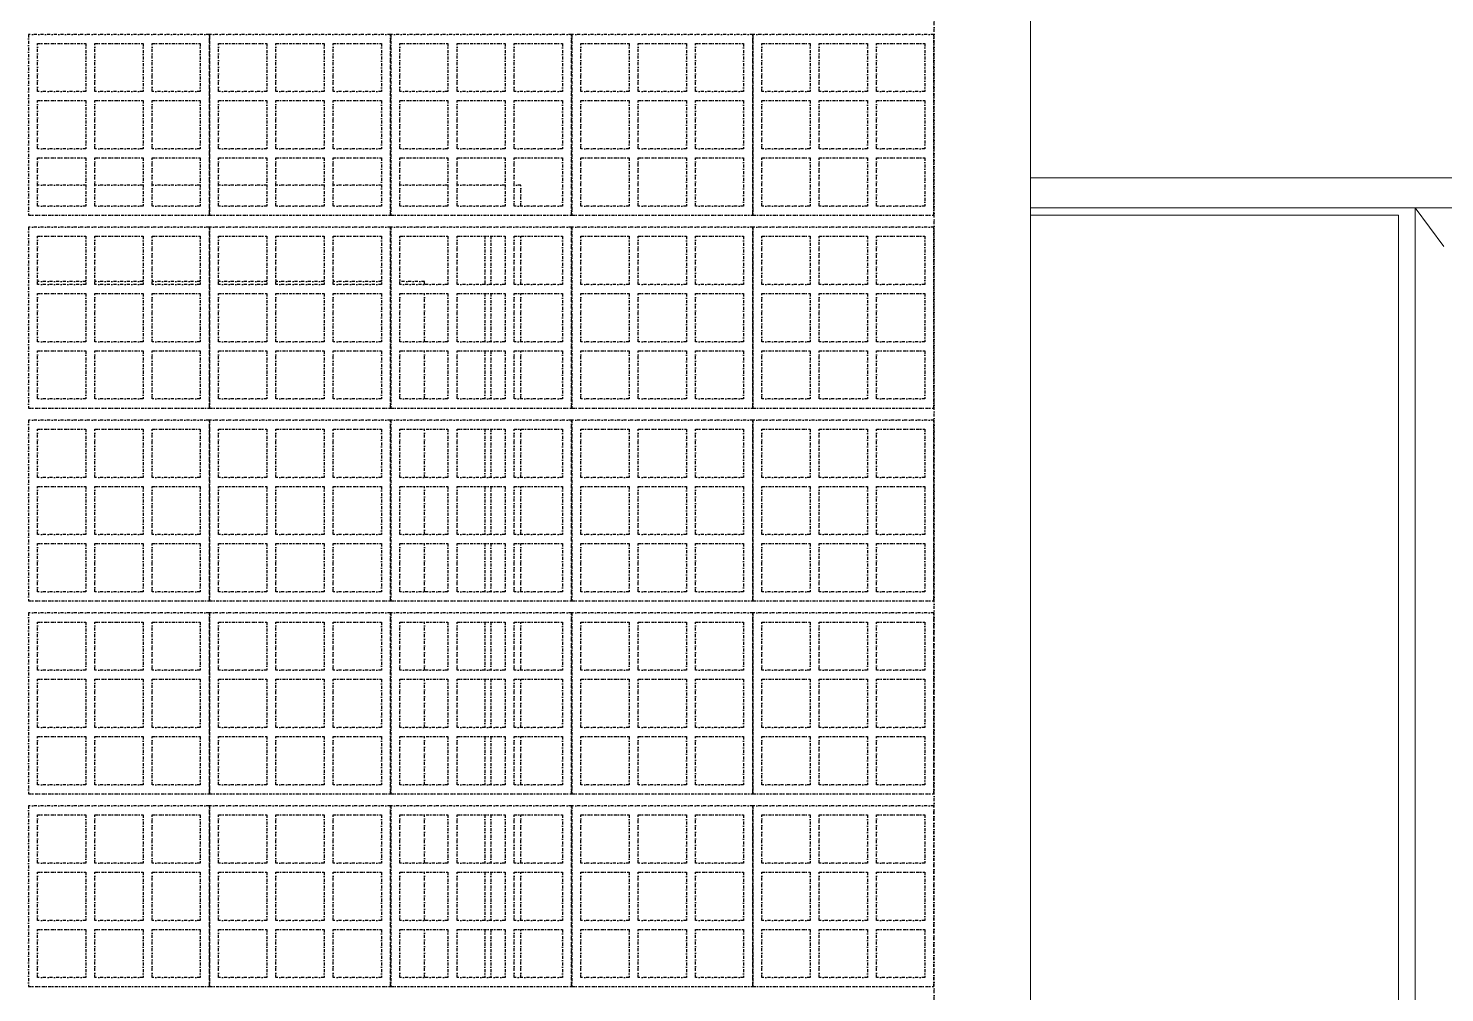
# Model space of a CAD drawing. Header units: metres. Extents: x -1783 to 21505, y -57 to 13660.
# Drawn here: x 12915.6 to 13150.4, y 7409.6 to 7569.6 of the extents above; entities that cross this region are included whole.
import ezdxf

# ---------------------------------------------------------------- set-up
doc = ezdxf.new("R2010")
doc.units = ezdxf.units.M
doc.header["$MEASUREMENT"] = 0
doc.linetypes.add('DASHDOT', pattern=[1, 0.5, -0.25, 0, -0.25])
doc.layers.add('01_F1 FACHADA FRONTAL _1_PAREDE CONSTRUIR_Caneta_No__241', color=7, linetype='Continuous', lineweight=13)
doc.layers.add('01_F1 FACHADA FRONTAL _1_PAREDE CONSTRUIR_Caneta_No__97', color=7, linetype='Continuous', lineweight=5, true_color=0x6b6b6b)
doc.layers.add('cotas', color=7, linetype='Continuous')
doc.layers.add('P03', color=7, linetype='Continuous')

msp = doc.modelspace()

# ---------------------------------------------------------------- hatches: boundary and pattern name
at = {"layer": 'cotas'}
h = msp.add_hatch(color=7, dxfattribs=at)
h.dxf.hatch_style = 1
h.paths.add_polyline_path([(21504.961, 13659.963), (10304.961, 13659.963), (10304.961, 5739.963), (21504.961, 5739.963)])
h.paths.add_polyline_path([(10571.627, 13593.296), (21371.627, 13593.296), (21371.627, 5806.63), (10571.627, 5806.63)], flags=16)

# ---------------------------------------------------------------- linework, layer by layer
at = {"layer": '01_F1 FACHADA FRONTAL _1_PAREDE CONSTRUIR_Caneta_No__241', "color": 7, "linetype": 'Continuous', "lineweight": 13, "ltscale": 1000}
for p, q in [((13081.764, 7312.625), (13081.764, 7637.625)), ((13311.568, 7544.825), (13081.764, 7544.825)), ((13081.764, 7539.825), (13311.568, 7539.825)), ((13145.564, 7539.825), (13145.564, 7534.825)), ((13081.764, 7538.625), (13142.764, 7538.625)), ((13142.764, 7538.625), (13142.764, 7316.625)), ((13145.564, 7534.825), (13145.564, 7317.625))]:
    msp.add_line(p, q, dxfattribs=at)
at = {"layer": '01_F1 FACHADA FRONTAL _1_PAREDE CONSTRUIR_Caneta_No__97', "color": 251, "linetype": 'Continuous', "lineweight": 5, "ltscale": 1000, "true_color": 0x6b6b6b}
msp.add_line((13145.564, 7539.825), (13150.328, 7533.398), dxfattribs=at)
at = {"layer": 'P03', "linetype": 'DASHDOT'}
for p, q in [((13065.764, 7344.625), (13065.764, 7634.625)), ((12945.59, 7568.625), (12915.59, 7568.625)), ((12915.59, 7568.625), (12915.59, 7538.625)), ((12945.59, 7538.625), (12945.59, 7568.625)), ((12975.625, 7568.625), (12945.625, 7568.625)), ((12945.625, 7568.625), (12945.625, 7538.625)), ((12975.625, 7538.625), (12975.625, 7568.625)), ((13005.66, 7568.625), (12975.66, 7568.625)), ((12975.66, 7568.625), (12975.66, 7538.625)), ((13005.66, 7538.625), (13005.66, 7568.625)), ((13035.695, 7568.625), (13005.695, 7568.625)), ((13005.695, 7568.625), (13005.695, 7538.625)), ((13035.695, 7538.625), (13035.695, 7568.625)), ((13065.73, 7568.625), (13035.73, 7568.625)), ((13035.73, 7568.625), (13035.73, 7538.625)), ((13065.73, 7538.625), (13065.73, 7568.625)), ((12917.09, 7559.125), (12917.09, 7567.125)), ((12917.09, 7567.125), (12925.09, 7567.125)), ((12925.09, 7567.125), (12925.09, 7559.125)), ((12926.59, 7559.125), (12926.59, 7567.125)), ((12926.59, 7567.125), (12934.59, 7567.125)), ((12934.59, 7567.125), (12934.59, 7559.125)), ((12936.09, 7559.125), (12936.09, 7567.125)), ((12936.09, 7567.125), (12944.09, 7567.125)), ((12944.09, 7567.125), (12944.09, 7559.125)), ((12947.125, 7559.125), (12947.125, 7567.125)), ((12947.125, 7567.125), (12955.125, 7567.125)), ((12955.125, 7567.125), (12955.125, 7559.125)), ((12956.625, 7559.125), (12956.625, 7567.125)), ((12956.625, 7567.125), (12964.625, 7567.125)), ((12964.625, 7567.125), (12964.625, 7559.125)), ((12966.125, 7559.125), (12966.125, 7567.125)), ((12966.125, 7567.125), (12974.125, 7567.125)), ((12974.125, 7567.125), (12974.125, 7559.125)), ((12977.16, 7559.125), (12977.16, 7567.125)), ((12977.16, 7567.125), (12985.16, 7567.125)), ((12985.16, 7567.125), (12985.16, 7559.125)), ((12986.66, 7559.125), (12986.66, 7567.125)), ((12986.66, 7567.125), (12994.66, 7567.125)), ((12994.66, 7567.125), (12994.66, 7559.125)), ((12996.16, 7559.125), (12996.16, 7567.125)), ((12996.16, 7567.125), (13004.16, 7567.125)), ((13004.16, 7567.125), (13004.16, 7559.125)), ((13007.195, 7559.125), (13007.195, 7567.125)), ((13007.195, 7567.125), (13015.195, 7567.125)), ((13015.195, 7567.125), (13015.195, 7559.125)), ((13016.695, 7559.125), (13016.695, 7567.125)), ((13016.695, 7567.125), (13024.695, 7567.125)), ((13024.695, 7567.125), (13024.695, 7559.125)), ((13026.195, 7559.125), (13026.195, 7567.125)), ((13026.195, 7567.125), (13034.195, 7567.125)), ((13034.195, 7567.125), (13034.195, 7559.125)), ((13037.23, 7559.125), (13037.23, 7567.125)), ((13037.23, 7567.125), (13045.23, 7567.125)), ((13045.23, 7567.125), (13045.23, 7559.125)), ((13046.73, 7559.125), (13046.73, 7567.125)), ((13046.73, 7567.125), (13054.73, 7567.125)), ((13054.73, 7567.125), (13054.73, 7559.125)), ((13056.23, 7559.125), (13056.23, 7567.125)), ((13056.23, 7567.125), (13064.23, 7567.125)), ((13064.23, 7567.125), (13064.23, 7559.125)), ((12925.09, 7559.125), (12917.09, 7559.125)), ((12934.59, 7559.125), (12926.59, 7559.125)), ((12944.09, 7559.125), (12936.09, 7559.125)), ((12955.125, 7559.125), (12947.125, 7559.125)), ((12964.625, 7559.125), (12956.625, 7559.125)), ((12974.125, 7559.125), (12966.125, 7559.125)), ((12985.16, 7559.125), (12977.16, 7559.125)), ((12994.66, 7559.125), (12986.66, 7559.125)), ((13004.16, 7559.125), (12996.16, 7559.125)), ((13015.195, 7559.125), (13007.195, 7559.125)), ((13024.695, 7559.125), (13016.695, 7559.125)), ((13034.195, 7559.125), (13026.195, 7559.125)), ((13045.23, 7559.125), (13037.23, 7559.125)), ((13054.73, 7559.125), (13046.73, 7559.125)), ((13064.23, 7559.125), (13056.23, 7559.125)), ((12917.09, 7549.625), (12917.09, 7557.625)), ((12917.09, 7557.625), (12925.09, 7557.625)), ((12925.09, 7557.625), (12925.09, 7549.625)), ((12926.59, 7549.625), (12926.59, 7557.625)), ((12926.59, 7557.625), (12934.59, 7557.625)), ((12934.59, 7557.625), (12934.59, 7549.625)), ((12936.09, 7549.625), (12936.09, 7557.625)), ((12936.09, 7557.625), (12944.09, 7557.625)), ((12944.09, 7557.625), (12944.09, 7549.625)), ((12947.125, 7549.625), (12947.125, 7557.625)), ((12947.125, 7557.625), (12955.125, 7557.625)), ((12955.125, 7557.625), (12955.125, 7549.625)), ((12956.625, 7549.625), (12956.625, 7557.625)), ((12956.625, 7557.625), (12964.625, 7557.625)), ((12964.625, 7557.625), (12964.625, 7549.625)), ((12966.125, 7549.625), (12966.125, 7557.625)), ((12966.125, 7557.625), (12974.125, 7557.625)), ((12974.125, 7557.625), (12974.125, 7549.625)), ((12977.16, 7549.625), (12977.16, 7557.625)), ((12977.16, 7557.625), (12985.16, 7557.625)), ((12985.16, 7557.625), (12985.16, 7549.625)), ((12986.66, 7549.625), (12986.66, 7557.625)), ((12986.66, 7557.625), (12994.66, 7557.625)), ((12994.66, 7557.625), (12994.66, 7549.625)), ((12996.16, 7549.625), (12996.16, 7557.625)), ((12996.16, 7557.625), (13004.16, 7557.625)), ((13004.16, 7557.625), (13004.16, 7549.625)), ((13007.195, 7549.625), (13007.195, 7557.625)), ((13007.195, 7557.625), (13015.195, 7557.625)), ((13015.195, 7557.625), (13015.195, 7549.625)), ((13016.695, 7549.625), (13016.695, 7557.625)), ((13016.695, 7557.625), (13024.695, 7557.625)), ((13024.695, 7557.625), (13024.695, 7549.625)), ((13026.195, 7549.625), (13026.195, 7557.625)), ((13026.195, 7557.625), (13034.195, 7557.625)), ((13034.195, 7557.625), (13034.195, 7549.625)), ((13037.23, 7549.625), (13037.23, 7557.625)), ((13037.23, 7557.625), (13045.23, 7557.625)), ((13045.23, 7557.625), (13045.23, 7549.625)), ((13046.73, 7549.625), (13046.73, 7557.625)), ((13046.73, 7557.625), (13054.73, 7557.625)), ((13054.73, 7557.625), (13054.73, 7549.625)), ((13056.23, 7549.625), (13056.23, 7557.625)), ((13056.23, 7557.625), (13064.23, 7557.625)), ((13064.23, 7557.625), (13064.23, 7549.625)), ((12925.09, 7549.625), (12917.09, 7549.625)), ((12934.59, 7549.625), (12926.59, 7549.625)), ((12944.09, 7549.625), (12936.09, 7549.625)), ((12955.125, 7549.625), (12947.125, 7549.625)), ((12964.625, 7549.625), (12956.625, 7549.625)), ((12974.125, 7549.625), (12966.125, 7549.625)), ((12985.16, 7549.625), (12977.16, 7549.625)), ((12994.66, 7549.625), (12986.66, 7549.625)), ((13004.16, 7549.625), (12996.16, 7549.625)), ((13015.195, 7549.625), (13007.195, 7549.625)), ((13024.695, 7549.625), (13016.695, 7549.625)), ((13034.195, 7549.625), (13026.195, 7549.625)), ((13045.23, 7549.625), (13037.23, 7549.625)), ((13054.73, 7549.625), (13046.73, 7549.625)), ((13064.23, 7549.625), (13056.23, 7549.625)), ((12917.09, 7540.125), (12917.09, 7548.125)), ((12917.09, 7548.125), (12925.09, 7548.125)), ((12925.09, 7548.125), (12925.09, 7540.125)), ((12926.59, 7540.125), (12926.59, 7548.125)), ((12926.59, 7548.125), (12934.59, 7548.125)), ((12934.59, 7548.125), (12934.59, 7540.125)), ((12936.09, 7540.125), (12936.09, 7548.125)), ((12936.09, 7548.125), (12944.09, 7548.125)), ((12944.09, 7548.125), (12944.09, 7540.125)), ((12947.125, 7540.125), (12947.125, 7548.125)), ((12947.125, 7548.125), (12955.125, 7548.125)), ((12955.125, 7548.125), (12955.125, 7540.125)), ((12956.625, 7540.125), (12956.625, 7548.125)), ((12956.625, 7548.125), (12964.625, 7548.125)), ((12964.625, 7548.125), (12964.625, 7540.125)), ((12966.125, 7540.125), (12966.125, 7548.125)), ((12966.125, 7548.125), (12974.125, 7548.125)), ((12974.125, 7548.125), (12974.125, 7540.125)), ((12977.16, 7540.125), (12977.16, 7548.125)), ((12977.16, 7548.125), (12985.16, 7548.125)), ((12985.16, 7548.125), (12985.16, 7540.125)), ((12986.66, 7540.125), (12986.66, 7548.125)), ((12986.66, 7548.125), (12994.66, 7548.125)), ((12994.66, 7548.125), (12994.66, 7540.125)), ((12996.16, 7540.125), (12996.16, 7548.125)), ((12996.16, 7548.125), (13004.16, 7548.125)), ((13004.16, 7548.125), (13004.16, 7540.125)), ((13007.195, 7540.125), (13007.195, 7548.125)), ((13007.195, 7548.125), (13015.195, 7548.125)), ((13015.195, 7548.125), (13015.195, 7540.125)), ((13016.695, 7540.125), (13016.695, 7548.125)), ((13016.695, 7548.125), (13024.695, 7548.125)), ((13024.695, 7548.125), (13024.695, 7540.125)), ((13026.195, 7540.125), (13026.195, 7548.125)), ((13026.195, 7548.125), (13034.195, 7548.125)), ((13034.195, 7548.125), (13034.195, 7540.125)), ((13037.23, 7540.125), (13037.23, 7548.125)), ((13037.23, 7548.125), (13045.23, 7548.125)), ((13045.23, 7548.125), (13045.23, 7540.125)), ((13046.73, 7540.125), (13046.73, 7548.125)), ((13046.73, 7548.125), (13054.73, 7548.125)), ((13054.73, 7548.125), (13054.73, 7540.125)), ((13056.23, 7540.125), (13056.23, 7548.125)), ((13056.23, 7548.125), (13064.23, 7548.125)), ((13064.23, 7548.125), (13064.23, 7540.125)), ((12925.09, 7543.625), (12917.09, 7543.625)), ((12934.59, 7543.625), (12926.59, 7543.625)), ((12944.09, 7543.625), (12936.09, 7543.625)), ((12955.125, 7543.625), (12947.125, 7543.625)), ((12964.625, 7543.625), (12956.625, 7543.625)), ((12974.125, 7543.625), (12966.125, 7543.625)), ((12985.16, 7543.625), (12977.16, 7543.625)), ((12994.66, 7543.625), (12986.66, 7543.625)), ((12997.268, 7543.625), (12996.16, 7543.625)), ((12997.268, 7540.125), (12997.268, 7543.625)), ((12925.09, 7540.125), (12917.09, 7540.125)), ((12934.59, 7540.125), (12926.59, 7540.125)), ((12944.09, 7540.125), (12936.09, 7540.125)), ((12955.125, 7540.125), (12947.125, 7540.125)), ((12964.625, 7540.125), (12956.625, 7540.125)), ((12974.125, 7540.125), (12966.125, 7540.125)), ((12985.16, 7540.125), (12977.16, 7540.125)), ((12994.66, 7540.125), (12986.66, 7540.125)), ((13004.16, 7540.125), (12996.16, 7540.125)), ((13015.195, 7540.125), (13007.195, 7540.125)), ((13024.695, 7540.125), (13016.695, 7540.125)), ((13034.195, 7540.125), (13026.195, 7540.125)), ((13045.23, 7540.125), (13037.23, 7540.125)), ((13054.73, 7540.125), (13046.73, 7540.125)), ((13064.23, 7540.125), (13056.23, 7540.125)), ((12915.59, 7538.625), (12945.59, 7538.625)), ((12945.625, 7538.625), (12975.625, 7538.625)), ((12975.66, 7538.625), (13005.66, 7538.625)), ((13005.695, 7538.625), (13035.695, 7538.625)), ((13035.73, 7538.625), (13065.73, 7538.625)), ((12945.59, 7536.625), (12915.59, 7536.625)), ((12915.59, 7536.625), (12915.59, 7506.625)), ((12917.09, 7527.125), (12917.09, 7535.125)), ((12917.09, 7535.125), (12925.09, 7535.125)), ((12925.09, 7535.125), (12925.09, 7527.125)), ((12926.59, 7527.125), (12926.59, 7535.125)), ((12926.59, 7535.125), (12934.59, 7535.125)), ((12934.59, 7535.125), (12934.59, 7527.125)), ((12936.09, 7527.125), (12936.09, 7535.125)), ((12936.09, 7535.125), (12944.09, 7535.125)), ((12944.09, 7535.125), (12944.09, 7527.125)), ((12945.59, 7506.625), (12945.59, 7536.625)), ((12975.625, 7536.625), (12945.625, 7536.625)), ((12945.625, 7536.625), (12945.625, 7506.625)), ((12947.125, 7527.125), (12947.125, 7535.125)), ((12947.125, 7535.125), (12955.125, 7535.125)), ((12955.125, 7535.125), (12955.125, 7527.125)), ((12956.625, 7527.125), (12956.625, 7535.125)), ((12956.625, 7535.125), (12964.625, 7535.125)), ((12964.625, 7535.125), (12964.625, 7527.125)), ((12966.125, 7527.125), (12966.125, 7535.125)), ((12966.125, 7535.125), (12974.125, 7535.125)), ((12974.125, 7535.125), (12974.125, 7527.125)), ((12975.625, 7506.625), (12975.625, 7536.625)), ((13005.66, 7536.625), (12975.66, 7536.625)), ((12975.66, 7536.625), (12975.66, 7506.625)), ((12977.16, 7527.125), (12977.16, 7535.125)), ((12977.16, 7535.125), (12985.16, 7535.125)), ((12985.16, 7535.125), (12985.16, 7527.125)), ((12986.66, 7527.125), (12986.66, 7535.125)), ((12986.66, 7535.125), (12994.66, 7535.125)), ((12991.268, 7535.125), (12991.268, 7527.625)), ((12992.268, 7535.125), (12992.268, 7527.125)), ((12994.66, 7535.125), (12994.66, 7527.125)), ((12996.16, 7527.125), (12996.16, 7535.125)), ((12996.16, 7535.125), (13004.16, 7535.125)), ((12997.268, 7527.125), (12997.268, 7535.125)), ((13004.16, 7535.125), (13004.16, 7527.125)), ((13005.66, 7506.625), (13005.66, 7536.625)), ((13035.695, 7536.625), (13005.695, 7536.625)), ((13005.695, 7536.625), (13005.695, 7506.625)), ((13007.195, 7527.125), (13007.195, 7535.125)), ((13007.195, 7535.125), (13015.195, 7535.125)), ((13015.195, 7535.125), (13015.195, 7527.125)), ((13016.695, 7527.125), (13016.695, 7535.125)), ((13016.695, 7535.125), (13024.695, 7535.125)), ((13024.695, 7535.125), (13024.695, 7527.125)), ((13026.195, 7527.125), (13026.195, 7535.125)), ((13026.195, 7535.125), (13034.195, 7535.125)), ((13034.195, 7535.125), (13034.195, 7527.125)), ((13035.695, 7506.625), (13035.695, 7536.625)), ((13065.73, 7536.625), (13035.73, 7536.625)), ((13035.73, 7536.625), (13035.73, 7506.625)), ((13037.23, 7527.125), (13037.23, 7535.125)), ((13037.23, 7535.125), (13045.23, 7535.125)), ((13045.23, 7535.125), (13045.23, 7527.125)), ((13046.73, 7527.125), (13046.73, 7535.125)), ((13046.73, 7535.125), (13054.73, 7535.125)), ((13054.73, 7535.125), (13054.73, 7527.125)), ((13056.23, 7527.125), (13056.23, 7535.125)), ((13056.23, 7535.125), (13064.23, 7535.125)), ((13064.23, 7535.125), (13064.23, 7527.125)), ((13065.73, 7506.625), (13065.73, 7536.625)), ((12925.09, 7527.625), (12917.09, 7527.625)), ((12925.09, 7527.125), (12917.09, 7527.125)), ((12917.09, 7517.625), (12917.09, 7525.625)), ((12917.09, 7525.625), (12925.09, 7525.625)), ((12925.09, 7525.625), (12925.09, 7517.625)), ((12934.59, 7527.625), (12926.59, 7527.625)), ((12934.59, 7527.125), (12926.59, 7527.125)), ((12926.59, 7517.625), (12926.59, 7525.625)), ((12926.59, 7525.625), (12934.59, 7525.625)), ((12934.59, 7525.625), (12934.59, 7517.625)), ((12944.09, 7527.625), (12936.09, 7527.625)), ((12944.09, 7527.125), (12936.09, 7527.125)), ((12936.09, 7517.625), (12936.09, 7525.625)), ((12936.09, 7525.625), (12944.09, 7525.625)), ((12944.09, 7525.625), (12944.09, 7517.625)), ((12955.125, 7527.625), (12947.125, 7527.625)), ((12955.125, 7527.125), (12947.125, 7527.125)), ((12947.125, 7517.625), (12947.125, 7525.625)), ((12947.125, 7525.625), (12955.125, 7525.625)), ((12955.125, 7525.625), (12955.125, 7517.625)), ((12964.625, 7527.625), (12956.625, 7527.625)), ((12964.625, 7527.125), (12956.625, 7527.125)), ((12956.625, 7517.625), (12956.625, 7525.625)), ((12956.625, 7525.625), (12964.625, 7525.625)), ((12964.625, 7525.625), (12964.625, 7517.625)), ((12974.125, 7527.625), (12966.125, 7527.625)), ((12974.125, 7527.125), (12966.125, 7527.125)), ((12966.125, 7517.625), (12966.125, 7525.625)), ((12966.125, 7525.625), (12974.125, 7525.625)), ((12974.125, 7525.625), (12974.125, 7517.625)), ((12981.268, 7527.625), (12977.16, 7527.625)), ((12985.16, 7527.125), (12977.16, 7527.125)), ((12977.16, 7517.625), (12977.16, 7525.625)), ((12977.16, 7525.625), (12985.16, 7525.625)), ((12981.268, 7527.125), (12981.268, 7527.625)), ((12981.268, 7517.625), (12981.268, 7525.625)), ((12985.16, 7525.625), (12985.16, 7517.625)), ((12994.66, 7527.125), (12986.66, 7527.125)), ((12986.66, 7517.625), (12986.66, 7525.625)), ((12986.66, 7525.625), (12994.66, 7525.625)), ((12991.268, 7527.625), (12991.268, 7527.125)), ((12991.268, 7525.625), (12991.268, 7517.625)), ((12992.268, 7525.625), (12992.268, 7517.625)), ((12994.66, 7525.625), (12994.66, 7517.625)), ((13004.16, 7527.125), (12996.16, 7527.125)), ((12996.16, 7517.625), (12996.16, 7525.625)), ((12996.16, 7525.625), (13004.16, 7525.625)), ((12997.268, 7517.625), (12997.268, 7525.625)), ((13004.16, 7525.625), (13004.16, 7517.625)), ((13015.195, 7527.125), (13007.195, 7527.125)), ((13007.195, 7517.625), (13007.195, 7525.625)), ((13007.195, 7525.625), (13015.195, 7525.625)), ((13015.195, 7525.625), (13015.195, 7517.625)), ((13024.695, 7527.125), (13016.695, 7527.125)), ((13016.695, 7517.625), (13016.695, 7525.625)), ((13016.695, 7525.625), (13024.695, 7525.625)), ((13024.695, 7525.625), (13024.695, 7517.625)), ((13034.195, 7527.125), (13026.195, 7527.125)), ((13026.195, 7517.625), (13026.195, 7525.625)), ((13026.195, 7525.625), (13034.195, 7525.625)), ((13034.195, 7525.625), (13034.195, 7517.625)), ((13045.23, 7527.125), (13037.23, 7527.125)), ((13037.23, 7517.625), (13037.23, 7525.625)), ((13037.23, 7525.625), (13045.23, 7525.625)), ((13045.23, 7525.625), (13045.23, 7517.625)), ((13054.73, 7527.125), (13046.73, 7527.125)), ((13046.73, 7517.625), (13046.73, 7525.625)), ((13046.73, 7525.625), (13054.73, 7525.625)), ((13054.73, 7525.625), (13054.73, 7517.625)), ((13064.23, 7527.125), (13056.23, 7527.125)), ((13056.23, 7517.625), (13056.23, 7525.625)), ((13056.23, 7525.625), (13064.23, 7525.625)), ((13064.23, 7525.625), (13064.23, 7517.625)), ((12925.09, 7517.625), (12917.09, 7517.625)), ((12917.09, 7508.125), (12917.09, 7516.125)), ((12917.09, 7516.125), (12925.09, 7516.125)), ((12925.09, 7516.125), (12925.09, 7508.125)), ((12934.59, 7517.625), (12926.59, 7517.625)), ((12926.59, 7508.125), (12926.59, 7516.125)), ((12926.59, 7516.125), (12934.59, 7516.125)), ((12934.59, 7516.125), (12934.59, 7508.125)), ((12944.09, 7517.625), (12936.09, 7517.625)), ((12936.09, 7508.125), (12936.09, 7516.125)), ((12936.09, 7516.125), (12944.09, 7516.125)), ((12944.09, 7516.125), (12944.09, 7508.125)), ((12955.125, 7517.625), (12947.125, 7517.625)), ((12947.125, 7508.125), (12947.125, 7516.125)), ((12947.125, 7516.125), (12955.125, 7516.125)), ((12955.125, 7516.125), (12955.125, 7508.125)), ((12964.625, 7517.625), (12956.625, 7517.625)), ((12956.625, 7508.125), (12956.625, 7516.125)), ((12956.625, 7516.125), (12964.625, 7516.125)), ((12964.625, 7516.125), (12964.625, 7508.125)), ((12974.125, 7517.625), (12966.125, 7517.625)), ((12966.125, 7508.125), (12966.125, 7516.125)), ((12966.125, 7516.125), (12974.125, 7516.125)), ((12974.125, 7516.125), (12974.125, 7508.125)), ((12985.16, 7517.625), (12977.16, 7517.625)), ((12977.16, 7508.125), (12977.16, 7516.125)), ((12977.16, 7516.125), (12985.16, 7516.125)), ((12981.268, 7508.125), (12981.268, 7516.125)), ((12985.16, 7516.125), (12985.16, 7508.125)), ((12994.66, 7517.625), (12986.66, 7517.625)), ((12986.66, 7508.125), (12986.66, 7516.125)), ((12986.66, 7516.125), (12994.66, 7516.125)), ((12991.268, 7516.125), (12991.268, 7508.125)), ((12992.268, 7516.125), (12992.268, 7508.125)), ((12994.66, 7516.125), (12994.66, 7508.125)), ((13004.16, 7517.625), (12996.16, 7517.625)), ((12996.16, 7508.125), (12996.16, 7516.125)), ((12996.16, 7516.125), (13004.16, 7516.125)), ((12997.268, 7508.125), (12997.268, 7516.125)), ((13004.16, 7516.125), (13004.16, 7508.125)), ((13015.195, 7517.625), (13007.195, 7517.625)), ((13007.195, 7508.125), (13007.195, 7516.125)), ((13007.195, 7516.125), (13015.195, 7516.125)), ((13015.195, 7516.125), (13015.195, 7508.125)), ((13024.695, 7517.625), (13016.695, 7517.625)), ((13016.695, 7508.125), (13016.695, 7516.125)), ((13016.695, 7516.125), (13024.695, 7516.125)), ((13024.695, 7516.125), (13024.695, 7508.125)), ((13034.195, 7517.625), (13026.195, 7517.625)), ((13026.195, 7508.125), (13026.195, 7516.125)), ((13026.195, 7516.125), (13034.195, 7516.125)), ((13034.195, 7516.125), (13034.195, 7508.125)), ((13045.23, 7517.625), (13037.23, 7517.625)), ((13037.23, 7508.125), (13037.23, 7516.125)), ((13037.23, 7516.125), (13045.23, 7516.125)), ((13045.23, 7516.125), (13045.23, 7508.125)), ((13054.73, 7517.625), (13046.73, 7517.625)), ((13046.73, 7508.125), (13046.73, 7516.125)), ((13046.73, 7516.125), (13054.73, 7516.125)), ((13054.73, 7516.125), (13054.73, 7508.125)), ((13064.23, 7517.625), (13056.23, 7517.625)), ((13056.23, 7508.125), (13056.23, 7516.125)), ((13056.23, 7516.125), (13064.23, 7516.125)), ((13064.23, 7516.125), (13064.23, 7508.125)), ((12915.59, 7506.625), (12945.59, 7506.625)), ((12925.09, 7508.125), (12917.09, 7508.125)), ((12934.59, 7508.125), (12926.59, 7508.125)), ((12944.09, 7508.125), (12936.09, 7508.125)), ((12945.625, 7506.625), (12975.625, 7506.625)), ((12955.125, 7508.125), (12947.125, 7508.125)), ((12964.625, 7508.125), (12956.625, 7508.125)), ((12974.125, 7508.125), (12966.125, 7508.125)), ((12975.66, 7506.625), (13005.66, 7506.625)), ((12985.16, 7508.125), (12977.16, 7508.125)), ((12994.66, 7508.125), (12986.66, 7508.125)), ((13004.16, 7508.125), (12996.16, 7508.125)), ((13005.695, 7506.625), (13035.695, 7506.625)), ((13015.195, 7508.125), (13007.195, 7508.125)), ((13024.695, 7508.125), (13016.695, 7508.125)), ((13034.195, 7508.125), (13026.195, 7508.125)), ((13035.73, 7506.625), (13065.73, 7506.625)), ((13045.23, 7508.125), (13037.23, 7508.125)), ((13054.73, 7508.125), (13046.73, 7508.125)), ((13064.23, 7508.125), (13056.23, 7508.125)), ((12945.59, 7504.625), (12915.59, 7504.625)), ((12915.59, 7504.625), (12915.59, 7474.625)), ((12945.59, 7474.625), (12945.59, 7504.625)), ((12975.625, 7504.625), (12945.625, 7504.625)), ((12945.625, 7504.625), (12945.625, 7474.625)), ((12975.625, 7474.625), (12975.625, 7504.625)), ((13005.66, 7504.625), (12975.66, 7504.625)), ((12975.66, 7504.625), (12975.66, 7474.625)), ((13005.66, 7474.625), (13005.66, 7504.625)), ((13035.695, 7504.625), (13005.695, 7504.625)), ((13005.695, 7504.625), (13005.695, 7474.625)), ((13035.695, 7474.625), (13035.695, 7504.625)), ((13065.73, 7504.625), (13035.73, 7504.625)), ((13035.73, 7504.625), (13035.73, 7474.625)), ((13065.73, 7474.625), (13065.73, 7504.625)), ((12917.09, 7495.125), (12917.09, 7503.125)), ((12917.09, 7503.125), (12925.09, 7503.125)), ((12925.09, 7503.125), (12925.09, 7495.125)), ((12926.59, 7495.125), (12926.59, 7503.125)), ((12926.59, 7503.125), (12934.59, 7503.125)), ((12934.59, 7503.125), (12934.59, 7495.125)), ((12936.09, 7495.125), (12936.09, 7503.125)), ((12936.09, 7503.125), (12944.09, 7503.125)), ((12944.09, 7503.125), (12944.09, 7495.125)), ((12947.125, 7495.125), (12947.125, 7503.125)), ((12947.125, 7503.125), (12955.125, 7503.125)), ((12955.125, 7503.125), (12955.125, 7495.125)), ((12956.625, 7495.125), (12956.625, 7503.125)), ((12956.625, 7503.125), (12964.625, 7503.125)), ((12964.625, 7503.125), (12964.625, 7495.125)), ((12966.125, 7495.125), (12966.125, 7503.125)), ((12966.125, 7503.125), (12974.125, 7503.125)), ((12974.125, 7503.125), (12974.125, 7495.125)), ((12977.16, 7495.125), (12977.16, 7503.125)), ((12977.16, 7503.125), (12985.16, 7503.125)), ((12981.268, 7495.125), (12981.268, 7503.125)), ((12985.16, 7503.125), (12985.16, 7495.125)), ((12986.66, 7495.125), (12986.66, 7503.125)), ((12986.66, 7503.125), (12994.66, 7503.125)), ((12991.268, 7503.125), (12991.268, 7495.125)), ((12992.268, 7503.125), (12992.268, 7495.125)), ((12994.66, 7503.125), (12994.66, 7495.125)), ((12996.16, 7495.125), (12996.16, 7503.125)), ((12996.16, 7503.125), (13004.16, 7503.125)), ((12997.268, 7495.125), (12997.268, 7503.125)), ((13004.16, 7503.125), (13004.16, 7495.125)), ((13007.195, 7495.125), (13007.195, 7503.125)), ((13007.195, 7503.125), (13015.195, 7503.125)), ((13015.195, 7503.125), (13015.195, 7495.125)), ((13016.695, 7495.125), (13016.695, 7503.125)), ((13016.695, 7503.125), (13024.695, 7503.125)), ((13024.695, 7503.125), (13024.695, 7495.125)), ((13026.195, 7495.125), (13026.195, 7503.125)), ((13026.195, 7503.125), (13034.195, 7503.125)), ((13034.195, 7503.125), (13034.195, 7495.125)), ((13037.23, 7495.125), (13037.23, 7503.125)), ((13037.23, 7503.125), (13045.23, 7503.125)), ((13045.23, 7503.125), (13045.23, 7495.125)), ((13046.73, 7495.125), (13046.73, 7503.125)), ((13046.73, 7503.125), (13054.73, 7503.125)), ((13054.73, 7503.125), (13054.73, 7495.125)), ((13056.23, 7495.125), (13056.23, 7503.125)), ((13056.23, 7503.125), (13064.23, 7503.125)), ((13064.23, 7503.125), (13064.23, 7495.125)), ((12925.09, 7495.125), (12917.09, 7495.125)), ((12934.59, 7495.125), (12926.59, 7495.125)), ((12944.09, 7495.125), (12936.09, 7495.125)), ((12955.125, 7495.125), (12947.125, 7495.125)), ((12964.625, 7495.125), (12956.625, 7495.125)), ((12974.125, 7495.125), (12966.125, 7495.125)), ((12985.16, 7495.125), (12977.16, 7495.125)), ((12994.66, 7495.125), (12986.66, 7495.125)), ((13004.16, 7495.125), (12996.16, 7495.125)), ((13015.195, 7495.125), (13007.195, 7495.125)), ((13024.695, 7495.125), (13016.695, 7495.125)), ((13034.195, 7495.125), (13026.195, 7495.125)), ((13045.23, 7495.125), (13037.23, 7495.125)), ((13054.73, 7495.125), (13046.73, 7495.125)), ((13064.23, 7495.125), (13056.23, 7495.125)), ((12917.09, 7485.625), (12917.09, 7493.625)), ((12917.09, 7493.625), (12925.09, 7493.625)), ((12925.09, 7493.625), (12925.09, 7485.625)), ((12926.59, 7485.625), (12926.59, 7493.625)), ((12926.59, 7493.625), (12934.59, 7493.625)), ((12934.59, 7493.625), (12934.59, 7485.625)), ((12936.09, 7485.625), (12936.09, 7493.625)), ((12936.09, 7493.625), (12944.09, 7493.625)), ((12944.09, 7493.625), (12944.09, 7485.625)), ((12947.125, 7485.625), (12947.125, 7493.625)), ((12947.125, 7493.625), (12955.125, 7493.625)), ((12955.125, 7493.625), (12955.125, 7485.625)), ((12956.625, 7485.625), (12956.625, 7493.625)), ((12956.625, 7493.625), (12964.625, 7493.625)), ((12964.625, 7493.625), (12964.625, 7485.625)), ((12966.125, 7485.625), (12966.125, 7493.625)), ((12966.125, 7493.625), (12974.125, 7493.625)), ((12974.125, 7493.625), (12974.125, 7485.625)), ((12977.16, 7485.625), (12977.16, 7493.625)), ((12977.16, 7493.625), (12985.16, 7493.625)), ((12981.268, 7485.625), (12981.268, 7493.625)), ((12985.16, 7493.625), (12985.16, 7485.625)), ((12986.66, 7485.625), (12986.66, 7493.625)), ((12986.66, 7493.625), (12994.66, 7493.625)), ((12991.268, 7493.625), (12991.268, 7485.625)), ((12992.268, 7493.625), (12992.268, 7485.625)), ((12994.66, 7493.625), (12994.66, 7485.625)), ((12996.16, 7485.625), (12996.16, 7493.625)), ((12996.16, 7493.625), (13004.16, 7493.625)), ((12997.268, 7485.625), (12997.268, 7493.625)), ((13004.16, 7493.625), (13004.16, 7485.625)), ((13007.195, 7485.625), (13007.195, 7493.625)), ((13007.195, 7493.625), (13015.195, 7493.625)), ((13015.195, 7493.625), (13015.195, 7485.625)), ((13016.695, 7485.625), (13016.695, 7493.625)), ((13016.695, 7493.625), (13024.695, 7493.625)), ((13024.695, 7493.625), (13024.695, 7485.625)), ((13026.195, 7485.625), (13026.195, 7493.625)), ((13026.195, 7493.625), (13034.195, 7493.625)), ((13034.195, 7493.625), (13034.195, 7485.625)), ((13037.23, 7485.625), (13037.23, 7493.625)), ((13037.23, 7493.625), (13045.23, 7493.625)), ((13045.23, 7493.625), (13045.23, 7485.625)), ((13046.73, 7485.625), (13046.73, 7493.625)), ((13046.73, 7493.625), (13054.73, 7493.625)), ((13054.73, 7493.625), (13054.73, 7485.625)), ((13056.23, 7485.625), (13056.23, 7493.625)), ((13056.23, 7493.625), (13064.23, 7493.625)), ((13064.23, 7493.625), (13064.23, 7485.625)), ((12925.09, 7485.625), (12917.09, 7485.625)), ((12934.59, 7485.625), (12926.59, 7485.625)), ((12944.09, 7485.625), (12936.09, 7485.625)), ((12955.125, 7485.625), (12947.125, 7485.625)), ((12964.625, 7485.625), (12956.625, 7485.625)), ((12974.125, 7485.625), (12966.125, 7485.625)), ((12985.16, 7485.625), (12977.16, 7485.625)), ((12994.66, 7485.625), (12986.66, 7485.625)), ((13004.16, 7485.625), (12996.16, 7485.625)), ((13015.195, 7485.625), (13007.195, 7485.625)), ((13024.695, 7485.625), (13016.695, 7485.625)), ((13034.195, 7485.625), (13026.195, 7485.625)), ((13045.23, 7485.625), (13037.23, 7485.625)), ((13054.73, 7485.625), (13046.73, 7485.625)), ((13064.23, 7485.625), (13056.23, 7485.625)), ((12917.09, 7476.125), (12917.09, 7484.125)), ((12917.09, 7484.125), (12925.09, 7484.125)), ((12925.09, 7484.125), (12925.09, 7476.125)), ((12926.59, 7476.125), (12926.59, 7484.125)), ((12926.59, 7484.125), (12934.59, 7484.125)), ((12934.59, 7484.125), (12934.59, 7476.125)), ((12936.09, 7476.125), (12936.09, 7484.125)), ((12936.09, 7484.125), (12944.09, 7484.125)), ((12944.09, 7484.125), (12944.09, 7476.125)), ((12947.125, 7476.125), (12947.125, 7484.125)), ((12947.125, 7484.125), (12955.125, 7484.125)), ((12955.125, 7484.125), (12955.125, 7476.125)), ((12956.625, 7476.125), (12956.625, 7484.125)), ((12956.625, 7484.125), (12964.625, 7484.125)), ((12964.625, 7484.125), (12964.625, 7476.125)), ((12966.125, 7476.125), (12966.125, 7484.125)), ((12966.125, 7484.125), (12974.125, 7484.125)), ((12974.125, 7484.125), (12974.125, 7476.125)), ((12977.16, 7476.125), (12977.16, 7484.125)), ((12977.16, 7484.125), (12985.16, 7484.125)), ((12981.268, 7476.125), (12981.268, 7484.125)), ((12985.16, 7484.125), (12985.16, 7476.125)), ((12986.66, 7476.125), (12986.66, 7484.125)), ((12986.66, 7484.125), (12994.66, 7484.125)), ((12991.268, 7484.125), (12991.268, 7476.125)), ((12992.268, 7484.125), (12992.268, 7476.125)), ((12994.66, 7484.125), (12994.66, 7476.125)), ((12996.16, 7476.125), (12996.16, 7484.125)), ((12996.16, 7484.125), (13004.16, 7484.125)), ((12997.268, 7476.125), (12997.268, 7484.125)), ((13004.16, 7484.125), (13004.16, 7476.125)), ((13007.195, 7476.125), (13007.195, 7484.125)), ((13007.195, 7484.125), (13015.195, 7484.125)), ((13015.195, 7484.125), (13015.195, 7476.125)), ((13016.695, 7476.125), (13016.695, 7484.125)), ((13016.695, 7484.125), (13024.695, 7484.125)), ((13024.695, 7484.125), (13024.695, 7476.125)), ((13026.195, 7476.125), (13026.195, 7484.125)), ((13026.195, 7484.125), (13034.195, 7484.125)), ((13034.195, 7484.125), (13034.195, 7476.125)), ((13037.23, 7476.125), (13037.23, 7484.125)), ((13037.23, 7484.125), (13045.23, 7484.125)), ((13045.23, 7484.125), (13045.23, 7476.125)), ((13046.73, 7476.125), (13046.73, 7484.125)), ((13046.73, 7484.125), (13054.73, 7484.125)), ((13054.73, 7484.125), (13054.73, 7476.125)), ((13056.23, 7476.125), (13056.23, 7484.125)), ((13056.23, 7484.125), (13064.23, 7484.125)), ((13064.23, 7484.125), (13064.23, 7476.125)), ((12925.09, 7476.125), (12917.09, 7476.125)), ((12934.59, 7476.125), (12926.59, 7476.125)), ((12944.09, 7476.125), (12936.09, 7476.125)), ((12955.125, 7476.125), (12947.125, 7476.125)), ((12964.625, 7476.125), (12956.625, 7476.125)), ((12974.125, 7476.125), (12966.125, 7476.125)), ((12985.16, 7476.125), (12977.16, 7476.125)), ((12994.66, 7476.125), (12986.66, 7476.125)), ((13004.16, 7476.125), (12996.16, 7476.125)), ((13015.195, 7476.125), (13007.195, 7476.125)), ((13024.695, 7476.125), (13016.695, 7476.125)), ((13034.195, 7476.125), (13026.195, 7476.125)), ((13045.23, 7476.125), (13037.23, 7476.125)), ((13054.73, 7476.125), (13046.73, 7476.125)), ((13064.23, 7476.125), (13056.23, 7476.125)), ((12915.59, 7474.625), (12945.59, 7474.625)), ((12945.625, 7474.625), (12975.625, 7474.625)), ((12975.66, 7474.625), (13005.66, 7474.625)), ((13005.695, 7474.625), (13035.695, 7474.625)), ((13035.73, 7474.625), (13065.73, 7474.625)), ((12945.59, 7472.625), (12915.59, 7472.625)), ((12915.59, 7472.625), (12915.59, 7442.625)), ((12945.59, 7442.625), (12945.59, 7472.625)), ((12975.625, 7472.625), (12945.625, 7472.625)), ((12945.625, 7472.625), (12945.625, 7442.625)), ((12975.625, 7442.625), (12975.625, 7472.625)), ((13005.66, 7472.625), (12975.66, 7472.625)), ((12975.66, 7472.625), (12975.66, 7442.625)), ((13005.66, 7442.625), (13005.66, 7472.625)), ((13035.695, 7472.625), (13005.695, 7472.625)), ((13005.695, 7472.625), (13005.695, 7442.625)), ((13035.695, 7442.625), (13035.695, 7472.625)), ((13065.73, 7472.625), (13035.73, 7472.625)), ((13035.73, 7472.625), (13035.73, 7442.625)), ((13065.73, 7442.625), (13065.73, 7472.625)), ((12917.09, 7463.125), (12917.09, 7471.125)), ((12917.09, 7471.125), (12925.09, 7471.125)), ((12925.09, 7471.125), (12925.09, 7463.125)), ((12926.59, 7463.125), (12926.59, 7471.125)), ((12926.59, 7471.125), (12934.59, 7471.125)), ((12934.59, 7471.125), (12934.59, 7463.125)), ((12936.09, 7463.125), (12936.09, 7471.125)), ((12936.09, 7471.125), (12944.09, 7471.125)), ((12944.09, 7471.125), (12944.09, 7463.125)), ((12947.125, 7463.125), (12947.125, 7471.125)), ((12947.125, 7471.125), (12955.125, 7471.125)), ((12955.125, 7471.125), (12955.125, 7463.125)), ((12956.625, 7463.125), (12956.625, 7471.125)), ((12956.625, 7471.125), (12964.625, 7471.125)), ((12964.625, 7471.125), (12964.625, 7463.125)), ((12966.125, 7463.125), (12966.125, 7471.125)), ((12966.125, 7471.125), (12974.125, 7471.125)), ((12974.125, 7471.125), (12974.125, 7463.125)), ((12977.16, 7463.125), (12977.16, 7471.125)), ((12977.16, 7471.125), (12985.16, 7471.125)), ((12981.268, 7463.125), (12981.268, 7471.125)), ((12985.16, 7471.125), (12985.16, 7463.125)), ((12986.66, 7463.125), (12986.66, 7471.125)), ((12986.66, 7471.125), (12994.66, 7471.125)), ((12991.268, 7471.125), (12991.268, 7463.125)), ((12992.268, 7471.125), (12992.268, 7463.125)), ((12994.66, 7471.125), (12994.66, 7463.125)), ((12996.16, 7463.125), (12996.16, 7471.125)), ((12996.16, 7471.125), (13004.16, 7471.125)), ((12997.268, 7463.125), (12997.268, 7471.125)), ((13004.16, 7471.125), (13004.16, 7463.125)), ((13007.195, 7463.125), (13007.195, 7471.125)), ((13007.195, 7471.125), (13015.195, 7471.125)), ((13015.195, 7471.125), (13015.195, 7463.125)), ((13016.695, 7463.125), (13016.695, 7471.125)), ((13016.695, 7471.125), (13024.695, 7471.125)), ((13024.695, 7471.125), (13024.695, 7463.125)), ((13026.195, 7463.125), (13026.195, 7471.125)), ((13026.195, 7471.125), (13034.195, 7471.125)), ((13034.195, 7471.125), (13034.195, 7463.125)), ((13037.23, 7463.125), (13037.23, 7471.125)), ((13037.23, 7471.125), (13045.23, 7471.125)), ((13045.23, 7471.125), (13045.23, 7463.125)), ((13046.73, 7463.125), (13046.73, 7471.125)), ((13046.73, 7471.125), (13054.73, 7471.125)), ((13054.73, 7471.125), (13054.73, 7463.125)), ((13056.23, 7463.125), (13056.23, 7471.125)), ((13056.23, 7471.125), (13064.23, 7471.125)), ((13064.23, 7471.125), (13064.23, 7463.125)), ((12925.09, 7463.125), (12917.09, 7463.125)), ((12934.59, 7463.125), (12926.59, 7463.125)), ((12944.09, 7463.125), (12936.09, 7463.125)), ((12955.125, 7463.125), (12947.125, 7463.125)), ((12964.625, 7463.125), (12956.625, 7463.125)), ((12974.125, 7463.125), (12966.125, 7463.125)), ((12985.16, 7463.125), (12977.16, 7463.125)), ((12994.66, 7463.125), (12986.66, 7463.125)), ((13004.16, 7463.125), (12996.16, 7463.125)), ((13015.195, 7463.125), (13007.195, 7463.125)), ((13024.695, 7463.125), (13016.695, 7463.125)), ((13034.195, 7463.125), (13026.195, 7463.125)), ((13045.23, 7463.125), (13037.23, 7463.125)), ((13054.73, 7463.125), (13046.73, 7463.125)), ((13064.23, 7463.125), (13056.23, 7463.125)), ((12917.09, 7453.625), (12917.09, 7461.625)), ((12917.09, 7461.625), (12925.09, 7461.625)), ((12925.09, 7461.625), (12925.09, 7453.625)), ((12926.59, 7453.625), (12926.59, 7461.625)), ((12926.59, 7461.625), (12934.59, 7461.625)), ((12934.59, 7461.625), (12934.59, 7453.625)), ((12936.09, 7453.625), (12936.09, 7461.625)), ((12936.09, 7461.625), (12944.09, 7461.625)), ((12944.09, 7461.625), (12944.09, 7453.625)), ((12947.125, 7453.625), (12947.125, 7461.625)), ((12947.125, 7461.625), (12955.125, 7461.625)), ((12955.125, 7461.625), (12955.125, 7453.625)), ((12956.625, 7453.625), (12956.625, 7461.625)), ((12956.625, 7461.625), (12964.625, 7461.625)), ((12964.625, 7461.625), (12964.625, 7453.625)), ((12966.125, 7453.625), (12966.125, 7461.625)), ((12966.125, 7461.625), (12974.125, 7461.625)), ((12974.125, 7461.625), (12974.125, 7453.625)), ((12977.16, 7453.625), (12977.16, 7461.625)), ((12977.16, 7461.625), (12985.16, 7461.625)), ((12981.268, 7453.625), (12981.268, 7461.625)), ((12985.16, 7461.625), (12985.16, 7453.625)), ((12986.66, 7453.625), (12986.66, 7461.625)), ((12986.66, 7461.625), (12994.66, 7461.625)), ((12991.268, 7461.625), (12991.268, 7453.625)), ((12992.268, 7461.625), (12992.268, 7453.625)), ((12994.66, 7461.625), (12994.66, 7453.625)), ((12996.16, 7453.625), (12996.16, 7461.625)), ((12996.16, 7461.625), (13004.16, 7461.625)), ((12997.268, 7453.625), (12997.268, 7461.625)), ((13004.16, 7461.625), (13004.16, 7453.625)), ((13007.195, 7453.625), (13007.195, 7461.625)), ((13007.195, 7461.625), (13015.195, 7461.625)), ((13015.195, 7461.625), (13015.195, 7453.625)), ((13016.695, 7453.625), (13016.695, 7461.625)), ((13016.695, 7461.625), (13024.695, 7461.625)), ((13024.695, 7461.625), (13024.695, 7453.625)), ((13026.195, 7453.625), (13026.195, 7461.625)), ((13026.195, 7461.625), (13034.195, 7461.625)), ((13034.195, 7461.625), (13034.195, 7453.625)), ((13037.23, 7453.625), (13037.23, 7461.625)), ((13037.23, 7461.625), (13045.23, 7461.625)), ((13045.23, 7461.625), (13045.23, 7453.625)), ((13046.73, 7453.625), (13046.73, 7461.625)), ((13046.73, 7461.625), (13054.73, 7461.625)), ((13054.73, 7461.625), (13054.73, 7453.625)), ((13056.23, 7453.625), (13056.23, 7461.625)), ((13056.23, 7461.625), (13064.23, 7461.625)), ((13064.23, 7461.625), (13064.23, 7453.625)), ((12925.09, 7453.625), (12917.09, 7453.625)), ((12934.59, 7453.625), (12926.59, 7453.625)), ((12944.09, 7453.625), (12936.09, 7453.625)), ((12955.125, 7453.625), (12947.125, 7453.625)), ((12964.625, 7453.625), (12956.625, 7453.625)), ((12974.125, 7453.625), (12966.125, 7453.625)), ((12985.16, 7453.625), (12977.16, 7453.625)), ((12994.66, 7453.625), (12986.66, 7453.625)), ((13004.16, 7453.625), (12996.16, 7453.625)), ((13015.195, 7453.625), (13007.195, 7453.625)), ((13024.695, 7453.625), (13016.695, 7453.625)), ((13034.195, 7453.625), (13026.195, 7453.625)), ((13045.23, 7453.625), (13037.23, 7453.625)), ((13054.73, 7453.625), (13046.73, 7453.625)), ((13064.23, 7453.625), (13056.23, 7453.625)), ((12917.09, 7444.125), (12917.09, 7452.125)), ((12917.09, 7452.125), (12925.09, 7452.125)), ((12925.09, 7452.125), (12925.09, 7444.125)), ((12926.59, 7444.125), (12926.59, 7452.125)), ((12926.59, 7452.125), (12934.59, 7452.125)), ((12934.59, 7452.125), (12934.59, 7444.125)), ((12936.09, 7444.125), (12936.09, 7452.125)), ((12936.09, 7452.125), (12944.09, 7452.125)), ((12944.09, 7452.125), (12944.09, 7444.125)), ((12947.125, 7444.125), (12947.125, 7452.125)), ((12947.125, 7452.125), (12955.125, 7452.125)), ((12955.125, 7452.125), (12955.125, 7444.125)), ((12956.625, 7444.125), (12956.625, 7452.125)), ((12956.625, 7452.125), (12964.625, 7452.125)), ((12964.625, 7452.125), (12964.625, 7444.125)), ((12966.125, 7444.125), (12966.125, 7452.125)), ((12966.125, 7452.125), (12974.125, 7452.125)), ((12974.125, 7452.125), (12974.125, 7444.125)), ((12977.16, 7444.125), (12977.16, 7452.125)), ((12977.16, 7452.125), (12985.16, 7452.125)), ((12981.268, 7444.125), (12981.268, 7452.125)), ((12985.16, 7452.125), (12985.16, 7444.125)), ((12986.66, 7444.125), (12986.66, 7452.125)), ((12986.66, 7452.125), (12994.66, 7452.125)), ((12991.268, 7452.125), (12991.268, 7444.125)), ((12992.268, 7452.125), (12992.268, 7444.125)), ((12994.66, 7452.125), (12994.66, 7444.125)), ((12996.16, 7444.125), (12996.16, 7452.125)), ((12996.16, 7452.125), (13004.16, 7452.125)), ((12997.268, 7444.125), (12997.268, 7452.125)), ((13004.16, 7452.125), (13004.16, 7444.125)), ((13007.195, 7444.125), (13007.195, 7452.125)), ((13007.195, 7452.125), (13015.195, 7452.125)), ((13015.195, 7452.125), (13015.195, 7444.125)), ((13016.695, 7444.125), (13016.695, 7452.125)), ((13016.695, 7452.125), (13024.695, 7452.125)), ((13024.695, 7452.125), (13024.695, 7444.125)), ((13026.195, 7444.125), (13026.195, 7452.125)), ((13026.195, 7452.125), (13034.195, 7452.125)), ((13034.195, 7452.125), (13034.195, 7444.125)), ((13037.23, 7444.125), (13037.23, 7452.125)), ((13037.23, 7452.125), (13045.23, 7452.125)), ((13045.23, 7452.125), (13045.23, 7444.125)), ((13046.73, 7444.125), (13046.73, 7452.125)), ((13046.73, 7452.125), (13054.73, 7452.125)), ((13054.73, 7452.125), (13054.73, 7444.125)), ((13056.23, 7444.125), (13056.23, 7452.125)), ((13056.23, 7452.125), (13064.23, 7452.125)), ((13064.23, 7452.125), (13064.23, 7444.125)), ((12925.09, 7444.125), (12917.09, 7444.125)), ((12934.59, 7444.125), (12926.59, 7444.125)), ((12944.09, 7444.125), (12936.09, 7444.125)), ((12955.125, 7444.125), (12947.125, 7444.125)), ((12964.625, 7444.125), (12956.625, 7444.125)), ((12974.125, 7444.125), (12966.125, 7444.125)), ((12985.16, 7444.125), (12977.16, 7444.125)), ((12994.66, 7444.125), (12986.66, 7444.125)), ((13004.16, 7444.125), (12996.16, 7444.125)), ((13015.195, 7444.125), (13007.195, 7444.125)), ((13024.695, 7444.125), (13016.695, 7444.125)), ((13034.195, 7444.125), (13026.195, 7444.125)), ((13045.23, 7444.125), (13037.23, 7444.125)), ((13054.73, 7444.125), (13046.73, 7444.125)), ((13064.23, 7444.125), (13056.23, 7444.125)), ((12915.59, 7442.625), (12945.59, 7442.625)), ((12945.625, 7442.625), (12975.625, 7442.625)), ((12975.66, 7442.625), (13005.66, 7442.625)), ((13005.695, 7442.625), (13035.695, 7442.625)), ((13035.73, 7442.625), (13065.73, 7442.625)), ((12945.59, 7440.625), (12915.59, 7440.625)), ((12915.59, 7440.625), (12915.59, 7410.625)), ((12917.09, 7431.125), (12917.09, 7439.125)), ((12917.09, 7439.125), (12925.09, 7439.125)), ((12925.09, 7439.125), (12925.09, 7431.125)), ((12926.59, 7431.125), (12926.59, 7439.125)), ((12926.59, 7439.125), (12934.59, 7439.125)), ((12934.59, 7439.125), (12934.59, 7431.125)), ((12936.09, 7431.125), (12936.09, 7439.125)), ((12936.09, 7439.125), (12944.09, 7439.125)), ((12944.09, 7439.125), (12944.09, 7431.125)), ((12945.59, 7410.625), (12945.59, 7440.625)), ((12975.625, 7440.625), (12945.625, 7440.625)), ((12945.625, 7440.625), (12945.625, 7410.625)), ((12947.125, 7431.125), (12947.125, 7439.125)), ((12947.125, 7439.125), (12955.125, 7439.125)), ((12955.125, 7439.125), (12955.125, 7431.125)), ((12956.625, 7431.125), (12956.625, 7439.125)), ((12956.625, 7439.125), (12964.625, 7439.125)), ((12964.625, 7439.125), (12964.625, 7431.125)), ((12966.125, 7431.125), (12966.125, 7439.125)), ((12966.125, 7439.125), (12974.125, 7439.125)), ((12974.125, 7439.125), (12974.125, 7431.125)), ((12975.625, 7410.625), (12975.625, 7440.625)), ((13005.66, 7440.625), (12975.66, 7440.625)), ((12975.66, 7440.625), (12975.66, 7410.625)), ((12977.16, 7431.125), (12977.16, 7439.125)), ((12977.16, 7439.125), (12985.16, 7439.125)), ((12981.268, 7431.125), (12981.268, 7439.125)), ((12985.16, 7439.125), (12985.16, 7431.125)), ((12986.66, 7431.125), (12986.66, 7439.125)), ((12986.66, 7439.125), (12994.66, 7439.125)), ((12991.268, 7439.125), (12991.268, 7431.125)), ((12992.268, 7439.125), (12992.268, 7431.125)), ((12994.66, 7439.125), (12994.66, 7431.125)), ((12996.16, 7431.125), (12996.16, 7439.125)), ((12996.16, 7439.125), (13004.16, 7439.125)), ((12997.268, 7431.125), (12997.268, 7439.125)), ((13004.16, 7439.125), (13004.16, 7431.125)), ((13005.66, 7410.625), (13005.66, 7440.625)), ((13035.695, 7440.625), (13005.695, 7440.625)), ((13005.695, 7440.625), (13005.695, 7410.625)), ((13007.195, 7431.125), (13007.195, 7439.125)), ((13007.195, 7439.125), (13015.195, 7439.125)), ((13015.195, 7439.125), (13015.195, 7431.125)), ((13016.695, 7431.125), (13016.695, 7439.125)), ((13016.695, 7439.125), (13024.695, 7439.125)), ((13024.695, 7439.125), (13024.695, 7431.125)), ((13026.195, 7431.125), (13026.195, 7439.125)), ((13026.195, 7439.125), (13034.195, 7439.125)), ((13034.195, 7439.125), (13034.195, 7431.125)), ((13035.695, 7410.625), (13035.695, 7440.625)), ((13065.73, 7440.625), (13035.73, 7440.625)), ((13035.73, 7440.625), (13035.73, 7410.625)), ((13037.23, 7431.125), (13037.23, 7439.125)), ((13037.23, 7439.125), (13045.23, 7439.125)), ((13045.23, 7439.125), (13045.23, 7431.125)), ((13046.73, 7431.125), (13046.73, 7439.125)), ((13046.73, 7439.125), (13054.73, 7439.125)), ((13054.73, 7439.125), (13054.73, 7431.125)), ((13056.23, 7431.125), (13056.23, 7439.125)), ((13056.23, 7439.125), (13064.23, 7439.125)), ((13064.23, 7439.125), (13064.23, 7431.125)), ((13065.73, 7410.625), (13065.73, 7440.625)), ((12925.09, 7431.125), (12917.09, 7431.125)), ((12917.09, 7421.625), (12917.09, 7429.625)), ((12917.09, 7429.625), (12925.09, 7429.625)), ((12925.09, 7429.625), (12925.09, 7421.625)), ((12934.59, 7431.125), (12926.59, 7431.125)), ((12926.59, 7421.625), (12926.59, 7429.625)), ((12926.59, 7429.625), (12934.59, 7429.625)), ((12934.59, 7429.625), (12934.59, 7421.625)), ((12944.09, 7431.125), (12936.09, 7431.125)), ((12936.09, 7421.625), (12936.09, 7429.625)), ((12936.09, 7429.625), (12944.09, 7429.625)), ((12944.09, 7429.625), (12944.09, 7421.625)), ((12955.125, 7431.125), (12947.125, 7431.125)), ((12947.125, 7421.625), (12947.125, 7429.625)), ((12947.125, 7429.625), (12955.125, 7429.625)), ((12955.125, 7429.625), (12955.125, 7421.625)), ((12964.625, 7431.125), (12956.625, 7431.125)), ((12956.625, 7421.625), (12956.625, 7429.625)), ((12956.625, 7429.625), (12964.625, 7429.625)), ((12964.625, 7429.625), (12964.625, 7421.625)), ((12974.125, 7431.125), (12966.125, 7431.125)), ((12966.125, 7421.625), (12966.125, 7429.625)), ((12966.125, 7429.625), (12974.125, 7429.625)), ((12974.125, 7429.625), (12974.125, 7421.625)), ((12985.16, 7431.125), (12977.16, 7431.125)), ((12977.16, 7421.625), (12977.16, 7429.625)), ((12977.16, 7429.625), (12985.16, 7429.625)), ((12981.268, 7421.625), (12981.268, 7429.625)), ((12985.16, 7429.625), (12985.16, 7421.625)), ((12994.66, 7431.125), (12986.66, 7431.125)), ((12986.66, 7421.625), (12986.66, 7429.625)), ((12986.66, 7429.625), (12994.66, 7429.625)), ((12991.268, 7429.625), (12991.268, 7421.625)), ((12992.268, 7429.625), (12992.268, 7421.625)), ((12994.66, 7429.625), (12994.66, 7421.625)), ((13004.16, 7431.125), (12996.16, 7431.125)), ((12996.16, 7421.625), (12996.16, 7429.625)), ((12996.16, 7429.625), (13004.16, 7429.625)), ((12997.268, 7421.625), (12997.268, 7429.625)), ((13004.16, 7429.625), (13004.16, 7421.625)), ((13015.195, 7431.125), (13007.195, 7431.125)), ((13007.195, 7421.625), (13007.195, 7429.625)), ((13007.195, 7429.625), (13015.195, 7429.625)), ((13015.195, 7429.625), (13015.195, 7421.625)), ((13024.695, 7431.125), (13016.695, 7431.125)), ((13016.695, 7421.625), (13016.695, 7429.625)), ((13016.695, 7429.625), (13024.695, 7429.625)), ((13024.695, 7429.625), (13024.695, 7421.625)), ((13034.195, 7431.125), (13026.195, 7431.125)), ((13026.195, 7421.625), (13026.195, 7429.625)), ((13026.195, 7429.625), (13034.195, 7429.625)), ((13034.195, 7429.625), (13034.195, 7421.625)), ((13045.23, 7431.125), (13037.23, 7431.125)), ((13037.23, 7421.625), (13037.23, 7429.625)), ((13037.23, 7429.625), (13045.23, 7429.625)), ((13045.23, 7429.625), (13045.23, 7421.625)), ((13054.73, 7431.125), (13046.73, 7431.125)), ((13046.73, 7421.625), (13046.73, 7429.625)), ((13046.73, 7429.625), (13054.73, 7429.625)), ((13054.73, 7429.625), (13054.73, 7421.625)), ((13064.23, 7431.125), (13056.23, 7431.125)), ((13056.23, 7421.625), (13056.23, 7429.625)), ((13056.23, 7429.625), (13064.23, 7429.625)), ((13064.23, 7429.625), (13064.23, 7421.625)), ((12925.09, 7421.625), (12917.09, 7421.625)), ((12917.09, 7412.125), (12917.09, 7420.125)), ((12917.09, 7420.125), (12925.09, 7420.125)), ((12925.09, 7420.125), (12925.09, 7412.125)), ((12934.59, 7421.625), (12926.59, 7421.625)), ((12926.59, 7412.125), (12926.59, 7420.125)), ((12926.59, 7420.125), (12934.59, 7420.125)), ((12934.59, 7420.125), (12934.59, 7412.125)), ((12944.09, 7421.625), (12936.09, 7421.625)), ((12936.09, 7412.125), (12936.09, 7420.125)), ((12936.09, 7420.125), (12944.09, 7420.125)), ((12944.09, 7420.125), (12944.09, 7412.125)), ((12955.125, 7421.625), (12947.125, 7421.625)), ((12947.125, 7412.125), (12947.125, 7420.125)), ((12947.125, 7420.125), (12955.125, 7420.125)), ((12955.125, 7420.125), (12955.125, 7412.125)), ((12964.625, 7421.625), (12956.625, 7421.625)), ((12956.625, 7412.125), (12956.625, 7420.125)), ((12956.625, 7420.125), (12964.625, 7420.125)), ((12964.625, 7420.125), (12964.625, 7412.125)), ((12974.125, 7421.625), (12966.125, 7421.625)), ((12966.125, 7412.125), (12966.125, 7420.125)), ((12966.125, 7420.125), (12974.125, 7420.125)), ((12974.125, 7420.125), (12974.125, 7412.125)), ((12985.16, 7421.625), (12977.16, 7421.625)), ((12977.16, 7412.125), (12977.16, 7420.125)), ((12977.16, 7420.125), (12985.16, 7420.125)), ((12981.268, 7412.125), (12981.268, 7420.125)), ((12985.16, 7420.125), (12985.16, 7412.125)), ((12994.66, 7421.625), (12986.66, 7421.625)), ((12986.66, 7412.125), (12986.66, 7420.125)), ((12986.66, 7420.125), (12994.66, 7420.125)), ((12991.268, 7420.125), (12991.268, 7412.125)), ((12992.268, 7420.125), (12992.268, 7412.125)), ((12994.66, 7420.125), (12994.66, 7412.125)), ((13004.16, 7421.625), (12996.16, 7421.625)), ((12996.16, 7412.125), (12996.16, 7420.125)), ((12996.16, 7420.125), (13004.16, 7420.125)), ((12997.268, 7412.125), (12997.268, 7420.125)), ((13004.16, 7420.125), (13004.16, 7412.125)), ((13015.195, 7421.625), (13007.195, 7421.625)), ((13007.195, 7412.125), (13007.195, 7420.125)), ((13007.195, 7420.125), (13015.195, 7420.125)), ((13015.195, 7420.125), (13015.195, 7412.125)), ((13024.695, 7421.625), (13016.695, 7421.625)), ((13016.695, 7412.125), (13016.695, 7420.125)), ((13016.695, 7420.125), (13024.695, 7420.125)), ((13024.695, 7420.125), (13024.695, 7412.125)), ((13034.195, 7421.625), (13026.195, 7421.625)), ((13026.195, 7412.125), (13026.195, 7420.125)), ((13026.195, 7420.125), (13034.195, 7420.125)), ((13034.195, 7420.125), (13034.195, 7412.125)), ((13045.23, 7421.625), (13037.23, 7421.625)), ((13037.23, 7412.125), (13037.23, 7420.125)), ((13037.23, 7420.125), (13045.23, 7420.125)), ((13045.23, 7420.125), (13045.23, 7412.125)), ((13054.73, 7421.625), (13046.73, 7421.625)), ((13046.73, 7412.125), (13046.73, 7420.125)), ((13046.73, 7420.125), (13054.73, 7420.125)), ((13054.73, 7420.125), (13054.73, 7412.125)), ((13064.23, 7421.625), (13056.23, 7421.625)), ((13056.23, 7412.125), (13056.23, 7420.125)), ((13056.23, 7420.125), (13064.23, 7420.125)), ((13064.23, 7420.125), (13064.23, 7412.125)), ((12915.59, 7410.625), (12945.59, 7410.625)), ((12925.09, 7412.125), (12917.09, 7412.125)), ((12934.59, 7412.125), (12926.59, 7412.125)), ((12944.09, 7412.125), (12936.09, 7412.125)), ((12945.625, 7410.625), (12975.625, 7410.625)), ((12955.125, 7412.125), (12947.125, 7412.125)), ((12964.625, 7412.125), (12956.625, 7412.125)), ((12974.125, 7412.125), (12966.125, 7412.125)), ((12975.66, 7410.625), (13005.66, 7410.625)), ((12985.16, 7412.125), (12977.16, 7412.125)), ((12994.66, 7412.125), (12986.66, 7412.125)), ((13004.16, 7412.125), (12996.16, 7412.125)), ((13005.695, 7410.625), (13035.695, 7410.625)), ((13015.195, 7412.125), (13007.195, 7412.125)), ((13024.695, 7412.125), (13016.695, 7412.125)), ((13034.195, 7412.125), (13026.195, 7412.125)), ((13035.73, 7410.625), (13065.73, 7410.625)), ((13045.23, 7412.125), (13037.23, 7412.125)), ((13054.73, 7412.125), (13046.73, 7412.125)), ((13064.23, 7412.125), (13056.23, 7412.125))]:
    msp.add_line(p, q, dxfattribs=at)

doc.saveas('drawing.dxf')
